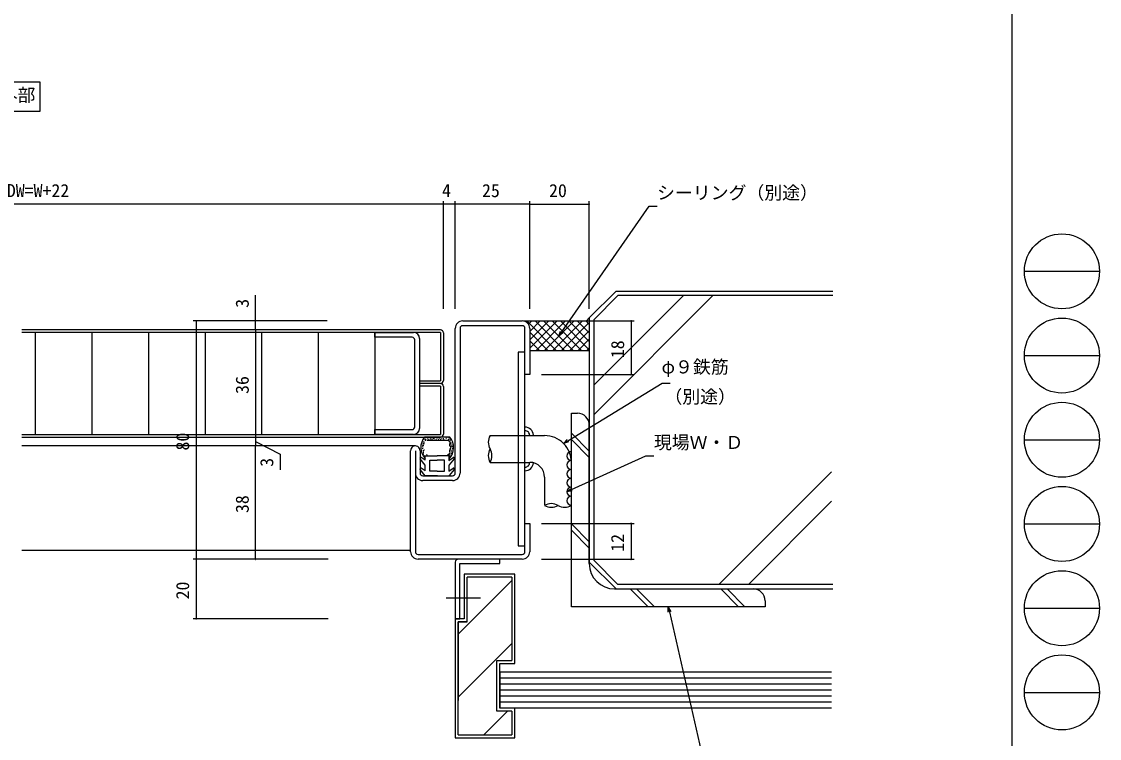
# Model space of a CAD drawing. Units: millimetres, scale not verified. Extents: x -1474 to 567, y -403 to 403.
# Drawn here: x 204.9 to 566.8, y -240.7 to 0 of the extents above; entities that cross this region are included whole.
import ezdxf
from ezdxf.enums import TextEntityAlignment as Align

# ---------------------------------------------------------------- set-up
doc = ezdxf.new("R2010")
doc.units = ezdxf.units.MM
doc.header["$LTSCALE"] = 2
for name, color, linetype in [('0-1_USER1', 3, 'Continuous'), ('0-2_YKK_11', 7, 'Continuous'), ('0-3_YKK_12', 2, 'Continuous'), ('0-4_YKK_13', 4, 'Continuous'), ('0-5_YKK_D', 6, 'Continuous'), ('0-6_YKK_ZWAK', 7, 'Continuous'), ('0-7_YSS_K', 3, 'Continuous')]:
    doc.layers.add(name, color=color, linetype=linetype)
doc.styles.add('ＭＳ ゴシック', font='')
doc.styles.get('ＭＳ ゴシック').set_extended_font_data('MS Gothic')

msp = doc.modelspace()

# ---------------------------------------------------------------- linework, layer by layer
at = {"layer": '0-1_USER1'}
msp.add_lwpolyline([(194.387, -30.223), (194.387, -20.223), (211.027, -20.223), (211.027, -30.223)], close=True, dxfattribs=at)
at = {"layer": '0-2_YKK_11'}
for p, q in [((353.017, -100.526), (373.017, -100.526)), ((323.518, -104.426), (336.518, -104.426)), ((350.517, -151.626), (350.517, -103.026)), ((352.117, -103.026), (352.117, -151.626)), ((373.017, -102.126), (353.017, -102.126)), ((336.918, -136.126), (336.918, -106.926)), ((338.518, -106.426), (338.518, -136.626)), ((336.518, -138.626), (323.518, -138.626)), ((335.517, -178.026), (335.517, -144.126)), ((337.117, -144.126), (337.117, -178.026)), ((338.717, -144.126), (338.717, -151.626)), ((339.617, -152.526), (349.617, -152.526)), ((349.617, -154.126), (339.617, -154.126)), ((338.017, -178.926), (373.017, -178.926)), ((373.017, -180.526), (338.017, -180.526))]:
    msp.add_line(p, q, dxfattribs=at)
for points in [[(336.018, -106.026), (323.518, -106.026), (323.518, -104.426)], [(375.517, -103.026), (375.517, -118.526), (373.917, -118.526), (373.917, -103.026)], [(323.518, -138.626), (323.518, -137.026), (336.018, -137.026)], [(373.917, -178.026), (373.917, -168.526), (375.517, -168.526), (375.517, -178.026)], [(350.517, -181.526), (350.517, -200.526), (352.017, -200.526), (352.017, -182.026), (365.517, -182.026), (365.517, -180.526), (351.517, -180.526)]]:
    msp.add_lwpolyline(points, dxfattribs=at)
for centre, radius, start, end in [((353.017, -103.026), 2.5, 90.00002, 180), ((373.017, -103.026), 2.5, 359.99998, 90.00002), ((336.518, -106.426), 2, 0, 89.99998), ((353.017, -103.026), 0.9, 90.00002, 180), ((373.017, -103.026), 0.9, 359.99998, 90.00002), ((336.018, -106.926), 0.9, 0, 89.99998), ((336.018, -136.126), 0.9, 270, 0), ((336.518, -136.626), 2, 270, 0), ((337.117, -144.126), 1.6, 359.99998, 180), ((339.617, -151.626), 2.5, 180, 270), ((339.617, -151.626), 0.9, 180, 270), ((349.617, -151.626), 0.9, 270, 359.99998), ((349.617, -151.626), 2.5, 270, 359.99998), ((338.017, -178.026), 2.5, 180, 270), ((338.017, -178.026), 0.9, 180, 270), ((351.517, -181.526), 1, 89.99998, 180.00002), ((373.017, -178.026), 0.9, 270, 359.99998), ((373.017, -178.026), 2.5, 270, 359.99998)]:
    msp.add_arc(centre, radius, start, end, dxfattribs=at)
at = {"layer": '0-3_YKK_12'}
for p, q in [((337.153, -142.526), (205.017, -142.526)), ((205.017, -177.526), (335.517, -177.526))]:
    msp.add_line(p, q, dxfattribs=at)
at = {"layer": '0-4_YKK_13'}
for p, q in [((345.517, -103.526), (205.017, -103.526)), ((345.617, -104.426), (205.017, -104.426)), ((209.518, -104.426), (209.518, -138.626)), ((228.518, -104.426), (228.518, -138.626)), ((247.518, -104.426), (247.518, -138.626)), ((266.518, -104.426), (266.518, -138.626)), ((285.518, -104.426), (285.518, -138.626)), ((304.518, -104.426), (304.518, -138.626)), ((323.518, -104.426), (323.518, -138.626)), ((345.617, -104.426), (345.617, -120.626)), ((346.517, -104.526), (346.517, -120.526)), ((338.518, -120.626), (345.618, -120.626)), ((345.518, -121.526), (338.518, -121.526)), ((345.618, -122.426), (338.518, -122.426)), ((345.617, -122.426), (345.617, -138.626)), ((346.517, -122.526), (346.517, -138.526)), ((205.017, -138.626), (345.617, -138.626)), ((205.017, -139.526), (345.517, -139.526)), ((339.894, -141.051), (340.094, -141.051)), ((348.704, -139.526), (340.219, -139.526)), ((340.228, -140.311), (340.428, -140.311)), ((340.419, -140.61), (340.619, -140.61)), ((340.479, -139.679), (340.679, -139.679)), ((340.574, -140.228), (340.774, -140.228)), ((340.942, -140.526), (347.981, -140.526)), ((341.255, -140.024), (341.455, -140.024)), ((341.541, -140.31), (341.741, -140.31)), ((341.987, -139.827), (342.187, -139.827)), ((342.255, -140.095), (342.455, -140.095)), ((342.702, -140.113), (342.902, -140.113)), ((343.06, -139.881), (343.26, -139.881)), ((343.328, -140.024), (343.528, -140.024)), ((343.989, -140.256), (344.189, -140.256)), ((344.329, -139.845), (344.529, -139.845)), ((344.775, -140.256), (344.975, -140.256)), ((345.061, -139.917), (345.261, -139.917)), ((345.455, -140.203), (345.655, -140.203)), ((345.884, -140.06), (346.084, -140.06)), ((346.473, -140.006), (346.673, -140.006)), ((346.545, -140.399), (346.745, -140.399)), ((347.385, -139.935), (347.585, -139.935)), ((348.066, -139.56), (348.266, -139.56)), ((348.189, -140.221), (348.389, -140.221)), ((348.256, -140.669), (348.456, -140.669)), ((348.376, -140.323), (348.576, -140.323)), ((348.495, -139.822), (348.695, -139.822)), ((348.662, -140.908), (348.862, -140.908)), ((348.793, -140.431), (348.993, -140.431)), ((339.179, -143.914), (339.379, -143.914)), ((339.37, -143.282), (339.57, -143.282)), ((339.382, -142.518), (339.582, -142.518)), ((339.513, -142.125), (339.713, -142.125)), ((339.549, -143.305), (339.749, -143.305)), ((339.584, -142.709), (339.784, -142.709)), ((339.68, -141.528), (339.88, -141.528)), ((339.71, -144.329), (339.91, -144.329)), ((339.716, -143.997), (339.916, -143.997)), ((339.787, -142.256), (339.987, -142.256)), ((339.918, -141.755), (340.118, -141.755)), ((339.942, -143.83), (340.142, -143.83)), ((339.954, -141.516), (340.154, -141.516)), ((348.853, -141.826), (349.053, -141.826)), ((349.02, -143.902), (349.22, -143.902)), ((349.068, -141.445), (349.268, -141.445)), ((349.223, -144.423), (349.423, -144.423)), ((349.27, -142.16), (349.47, -142.16)), ((349.294, -142.578), (349.494, -142.578)), ((349.425, -143.401), (349.625, -143.401)), ((349.581, -144.009), (349.781, -144.009)), ((349.592, -142.721), (349.792, -142.721)), ((349.628, -143.258), (349.828, -143.258)), ((340.461, -148.926), (338.717, -146.847)), ((340.461, -147.307), (339.114, -146.405)), ((339.757, -144.751), (339.957, -144.751)), ((339.816, -145.139), (340.016, -145.139)), ((340.144, -145.76), (340.344, -145.76)), ((340.461, -145.826), (344.461, -145.826)), ((340.461, -147.307), (340.461, -145.826)), ((341.961, -147.326), (344.461, -147.326)), ((341.961, -151.026), (341.961, -147.326)), ((348.461, -145.826), (344.461, -145.826)), ((346.961, -147.326), (344.461, -147.326)), ((346.961, -151.026), (346.961, -147.326)), ((348.384, -147.398), (349.83, -146.431)), ((348.39, -145.49), (348.59, -145.49)), ((348.461, -147.392), (348.461, -145.826)), ((348.544, -148.879), (350.227, -146.873)), ((348.684, -145.162), (348.884, -145.162)), ((348.742, -145.866), (348.942, -145.866)), ((349.164, -144.986), (349.364, -144.986)), ((340.461, -152.526), (338.717, -150.447)), ((340.461, -150.907), (339.114, -150.005)), ((340.461, -150.907), (340.461, -148.926)), ((344.461, -151.026), (341.961, -151.026)), ((344.461, -151.026), (346.961, -151.026)), ((348.384, -150.998), (349.83, -150.031)), ((348.461, -148.926), (348.544, -148.879)), ((348.461, -150.992), (348.461, -148.926)), ((348.544, -152.479), (350.227, -150.473)), ((344.557, -152.526), (340.461, -152.526)), ((344.557, -152.526), (348.461, -152.526)), ((348.461, -152.526), (348.544, -152.479)), ((347.415, -193.526), (358.968, -193.526))]:
    msp.add_line(p, q, dxfattribs=at)
msp.add_lwpolyline([(371.617, -176.026), (373.917, -176.026), (373.917, -111.026), (371.617, -111.026)], close=True, dxfattribs=at)
msp.add_lwpolyline([(348.037, -145.415), (348.43, -145.224), (348.721, -144.997), (348.808, -144.699), (348.722, -144.332), (348.666, -143.947), (348.817, -143.594), (349.063, -143.276), (349.156, -142.976), (348.738, -142.347), (348.679, -141.972), (348.784, -141.578), (348.809, -141.243), (348.573, -141.014), (348.219, -140.813), (347.981, -140.526)], dxfattribs=at)
for centre, radius, start, end in [((345.517, -104.526), 1, 0, 90), ((345.517, -120.526), 1, 270, 0), ((345.517, -122.526), 1, 0, 90), ((344.461, -143.026), 5.5, 140.48036, 223.34175), ((345.517, -138.526), 1, 270, 0), ((344.461, -143.026), 5.5, 316.65824, 39.51963), ((338.947, -146.655), 0.3, 56.21114, 220.00244), ((344.461, -143.026), 4.3, 213.7499, 220.62928), ((344.461, -143.026), 4.3, 319.37051, 326.2499), ((349.997, -146.68), 0.3, 319.99756, 123.78886), ((338.947, -150.255), 0.3, 56.21114, 220.00244), ((349.997, -150.28), 0.3, 319.99756, 123.78886)]:
    msp.add_arc(centre, radius, start, end, dxfattribs=at)
at = {"layer": '0-5_YKK_D'}
for p, q in [((346.517, -61.281), (60.517, -61.281)), ((346.517, -96.525), (346.517, -60.281)), ((350.517, -61.281), (346.517, -61.281)), ((350.517, -96.525), (350.517, -60.281)), ((375.517, -61.281), (350.517, -61.281)), ((375.517, -96.524), (375.517, -60.281)), ((375.517, -96.526), (375.517, -60.281)), ((375.517, -61.281), (395.518, -61.281)), ((395.518, -96.526), (395.518, -60.281)), ((307.518, -100.526), (262.518, -100.526)), ((263.518, -100.526), (263.518, -180.526)), ((307.518, -100.526), (282.518, -100.526)), ((379.517, -100.526), (410.518, -100.526)), ((409.518, -100.526), (409.518, -118.526)), ((283.518, -103.526), (283.518, -139.526)), ((379.517, -118.526), (410.518, -118.526)), ((283.518, -139.526), (283.518, -142.526)), ((283.518, -180.526), (283.518, -142.526)), ((379.517, -168.526), (410.518, -168.526)), ((409.518, -168.526), (409.518, -180.526)), ((307.518, -180.526), (262.518, -180.526)), ((307.877, -180.526), (262.518, -180.526)), ((263.518, -180.526), (263.518, -200.526)), ((307.518, -180.526), (282.518, -180.526)), ((379.517, -180.526), (410.518, -180.526)), ((307.877, -200.526), (262.518, -200.526))]:
    msp.add_line(p, q, dxfattribs=at)
for points in [[(385.275, -105.63), (386.245, -104.234), (415.556, -62.008), (418.256, -62.008)], [(283.518, -103.526), (283.518, -100.526), (283.518, -91.926)], [(386.619, -104.493), (385.275, -105.63), (385.871, -103.974)], [(386.881, -141.662), (388.331, -140.775), (419.959, -121.435), (422.659, -121.435)], [(283.518, -141.026), (291.76, -145.325), (291.76, -150.525)], [(388.569, -141.164), (386.881, -141.662), (388.094, -140.387)], [(388.017, -157.896), (389.564, -157.192), (414.493, -145.853), (417.193, -145.853)], [(389.753, -157.607), (388.017, -157.896), (389.376, -156.778)], [(421.95, -198.288), (422.018, -196.53), (422.839, -198.086)], [(422.018, -196.53), (422.395, -198.187), (434.699, -252.364), (437.399, -252.364)]]:
    msp.add_lwpolyline(points, dxfattribs=at)
for centre, start, end in [((346.517, -61.281), 0, 180), ((346.517, -61.281), 180, 0), ((350.517, -61.281), 0, 180), ((350.517, -61.281), 180, 0), ((375.517, -61.281), 0, 180), ((375.517, -61.281), 0, 180), ((375.517, -61.281), 180, 0), ((375.517, -61.281), 180, 0), ((395.518, -61.281), 0, 180), ((395.518, -61.281), 180, 0), ((263.518, -100.526), 90, 270), ((263.518, -100.526), 270, 90), ((283.518, -100.526), 90, 270), ((283.518, -100.526), 270, 90), ((409.518, -100.526), 90, 270), ((409.518, -100.526), 270, 90), ((283.518, -103.526), 90, 270), ((283.518, -103.526), 90, 270), ((283.518, -103.526), 270, 90), ((283.518, -103.526), 270, 90), ((409.518, -118.526), 90, 270), ((409.518, -118.526), 270, 90), ((283.518, -139.526), 90, 270), ((283.518, -139.526), 90, 270), ((283.518, -139.526), 270, 90), ((283.518, -139.526), 270, 90), ((283.518, -142.526), 90, 270), ((283.518, -142.526), 90, 270), ((283.518, -142.526), 270, 90), ((283.518, -142.526), 270, 90), ((409.518, -168.526), 90, 270), ((409.518, -168.526), 270, 90), ((263.518, -180.526), 90, 270), ((263.518, -180.526), 90, 270), ((263.518, -180.526), 270, 90), ((263.518, -180.526), 270, 90), ((283.518, -180.526), 90, 270), ((283.518, -180.526), 270, 90), ((409.518, -180.526), 90, 270), ((409.518, -180.526), 270, 90), ((263.518, -200.526), 90, 270), ((263.518, -200.526), 270, 90)]:
    msp.add_arc(centre, 0.106, start, end, dxfattribs=at)
at = {"layer": '0-6_YKK_ZWAK'}
for p, q in [((537.3, 399), (537.3, -351)), ((541.552, -83.88), (566.752, -83.88)), ((541.552, -112.16), (566.752, -112.16)), ((541.552, -140.44), (566.752, -140.44)), ((541.552, -168.72), (566.752, -168.72)), ((541.552, -197), (566.752, -197)), ((541.552, -225.28), (566.752, -225.28))]:
    msp.add_line(p, q, dxfattribs=at)
for centre in [(554.152, -83.88), (554.152, -112.16), (554.152, -140.44), (554.152, -168.72), (554.152, -197), (554.152, -225.28)]:
    msp.add_circle(centre, 12.6, dxfattribs=at)
at = {"layer": '0-7_YSS_K'}
for p, q in [((395.518, -99.53), (404.518, -90.53)), ((397.018, -100.151), (405.139, -92.03)), ((427.113, -92.03), (397.018, -122.125)), ((397.018, -132.024), (437.013, -92.03)), ((404.518, -90.53), (477.3, -90.53)), ((477.3, -92.03), (405.139, -92.03)), ((373.448, -100.53), (394.518, -100.53)), ((374.518, -100.53), (384.518, -110.53)), ((376.234, -100.53), (375.108, -101.656)), ((375.517, -109.732), (384.719, -100.53)), ((381.891, -100.53), (375.517, -106.903)), ((379.062, -100.53), (375.517, -104.075)), ((377.346, -100.53), (387.346, -110.53)), ((377.547, -110.53), (387.547, -100.53)), ((380.175, -100.53), (390.175, -110.53)), ((380.376, -110.53), (390.376, -100.53)), ((383.003, -100.53), (393.003, -110.53)), ((383.204, -110.53), (393.204, -100.53)), ((385.832, -100.53), (395.518, -110.216)), ((386.033, -110.53), (395.518, -101.044)), ((388.66, -100.53), (395.518, -107.387)), ((391.489, -100.53), (395.518, -104.559)), ((394.317, -100.53), (395.518, -101.731)), ((395.518, -99.53), (394.518, -100.53)), ((395.518, -99.53), (395.518, -181.53)), ((397.018, -100.151), (397.018, -180.908)), ((375.517, -104.357), (381.69, -110.53)), ((388.861, -110.53), (395.518, -103.873)), ((375.517, -107.185), (378.861, -110.53)), ((391.69, -110.53), (395.518, -106.701)), ((395.518, -110.53), (375.517, -110.53)), ((395.518, -109.53), (394.518, -110.53)), ((395.518, -109.53), (395.518, -112.53)), ((395.518, -182.03), (395.518, -135.53)), ((362.186, -139.026), (380.517, -139.026)), ((389.518, -138.278), (395.518, -144.278)), ((389.518, -140.399), (395.518, -146.399)), ((389.518, -162.452), (389.518, -141.014)), ((362.186, -148.026), (375.517, -148.026)), ((439.008, -189.03), (476.838, -151.2)), ((380.517, -153.026), (380.517, -162.448)), ((448.907, -189.03), (476.838, -161.099)), ((389.518, -168.684), (395.518, -174.684)), ((389.518, -170.805), (395.518, -176.805)), ((395.518, -181.53), (404.518, -190.53)), ((397.018, -180.908), (405.139, -189.03)), ((369.517, -187.673), (351.517, -205.674)), ((370.517, -185.526), (353.517, -185.526)), ((369.517, -186.527), (354.517, -186.527)), ((354.517, -201.527), (354.517, -186.527)), ((369.517, -186.527), (369.517, -214.526)), ((404.018, -190.53), (450.518, -190.53)), ((404.518, -190.53), (477.3, -190.53)), ((477.3, -189.03), (405.139, -189.03)), ((409.243, -190.53), (415.243, -196.53)), ((411.364, -190.53), (417.364, -196.53)), ((439.648, -190.53), (445.648, -196.53)), ((441.77, -190.53), (447.769, -196.53)), ((454.518, -194.53), (454.518, -196.53)), ((454.518, -196.53), (389.518, -196.53)), ((351.517, -201.526), (351.517, -228.026)), ((351.517, -201.526), (354.517, -201.526)), ((351.517, -239.527), (351.517, -201.527)), ((354.517, -201.527), (351.517, -201.527)), ((351.517, -226.887), (369.517, -208.887)), ((365.517, -230.526), (365.517, -215.526)), ((476.837, -218.526), (365.517, -218.526)), ((365.517, -218.526), (365.517, -230.526)), ((476.837, -220.526), (365.517, -220.526)), ((476.837, -222.526), (365.517, -222.526)), ((476.837, -224.526), (365.517, -224.526)), ((476.837, -226.526), (365.517, -226.526)), ((360.091, -239.527), (368.091, -231.527)), ((476.837, -228.526), (365.517, -228.526)), ((476.837, -230.526), (365.517, -230.526)), ((369.517, -231.527), (369.517, -239.527)), ((351.517, -239.527), (369.517, -239.527))]:
    msp.add_line(p, q, dxfattribs=at)
for points in [[(389.518, -196.53), (389.518, -131.53), (391.518, -131.53)], [(353.517, -185.526), (353.517, -200.526), (350.517, -200.526)], [(365.517, -215.526), (370.517, -215.526), (370.517, -185.526)], [(353.517, -200.526), (350.517, -200.526), (350.517, -228.526)], [(350.517, -200.526), (350.517, -240.526), (370.517, -240.526), (370.517, -230.526)], [(369.517, -231.527), (364.517, -231.527), (364.517, -214.526), (369.517, -214.526)]]:
    msp.add_lwpolyline(points, dxfattribs=at)
for centre, radius, start, end in [((391.518, -135.53), 4, 0, 90), ((373.917, -139.026), 2.828, 3.08316, 90), ((373.917, -139.026), 1.6, 359.99993, 90), ((366.083, -141.276), 4.5, 150.00002, 209.99998), ((380.517, -148.026), 9, 0, 90.00007), ((366.083, -145.776), 4.5, 149.99998, 210.00002), ((358.289, -145.776), 4.5, 329.99998, 30.00002), ((389.517, -145.896), 1.5, 90, 270), ((373.917, -148.026), 1.6, 270, 0.00007), ((373.917, -148.026), 2.828, 270, 356.91684), ((375.517, -153.026), 5, 0, 90), ((389.517, -148.896), 1.5, 90, 270), ((389.517, -151.896), 1.5, 90, 270), ((389.517, -154.896), 1.5, 90, 270), ((389.517, -157.896), 1.5, 90, 270), ((382.767, -166.397), 4.5, 59.99998, 120.00002), ((382.767, -158.603), 4.5, 239.99998, 300.00002), ((387.267, -158.603), 4.5, 240.00002, 299.99998), ((389.517, -160.896), 1.5, 90, 270), ((404.018, -182.03), 8.5, 180, 270), ((450.518, -194.53), 4, 0, 90)]:
    msp.add_arc(centre, radius, start, end, dxfattribs=at)

# ---------------------------------------------------------------- texts
at = {"layer": '0-1_USER1', "style": 'ＭＳ ゴシック'}
msp.add_text('外部', height=4.399, dxfattribs=at).set_placement((197.587, -28.223), align=Align.BOTTOM_LEFT)
at = {"layer": '0-5_YKK_D', "style": 'ＭＳ ゴシック'}
for s, p in [('DW=W+22', (199.997, -60.281)), ('4', (346.067, -60.281)), ('25', (359.497, -60.281)), ('20', (381.998, -60.281)), ('シーリング（別途）', (418.256, -61.008)), ('φ９鉄筋', (419.756, -119.486)), ('（別途）', (420.716, -129.486)), ('現場Ｗ・Ｄ', (417.193, -144.853))]:
    msp.add_text(s, height=4.399, dxfattribs=at).set_placement(p, align=Align.BOTTOM_LEFT)
for s, p in [('3', (282.518, -96.126)), ('18', (408.518, -113.046)), ('36', (282.518, -125.046)), ('80', (262.518, -144.046)), ('3', (290.76, -149.525)), ('38', (282.518, -165.046)), ('12', (408.518, -178.046)), ('20', (262.518, -194.046))]:
    msp.add_text(s, height=4.399, rotation=90, dxfattribs=at).set_placement(p, align=Align.BOTTOM_LEFT)

doc.saveas('drawing.dxf')
